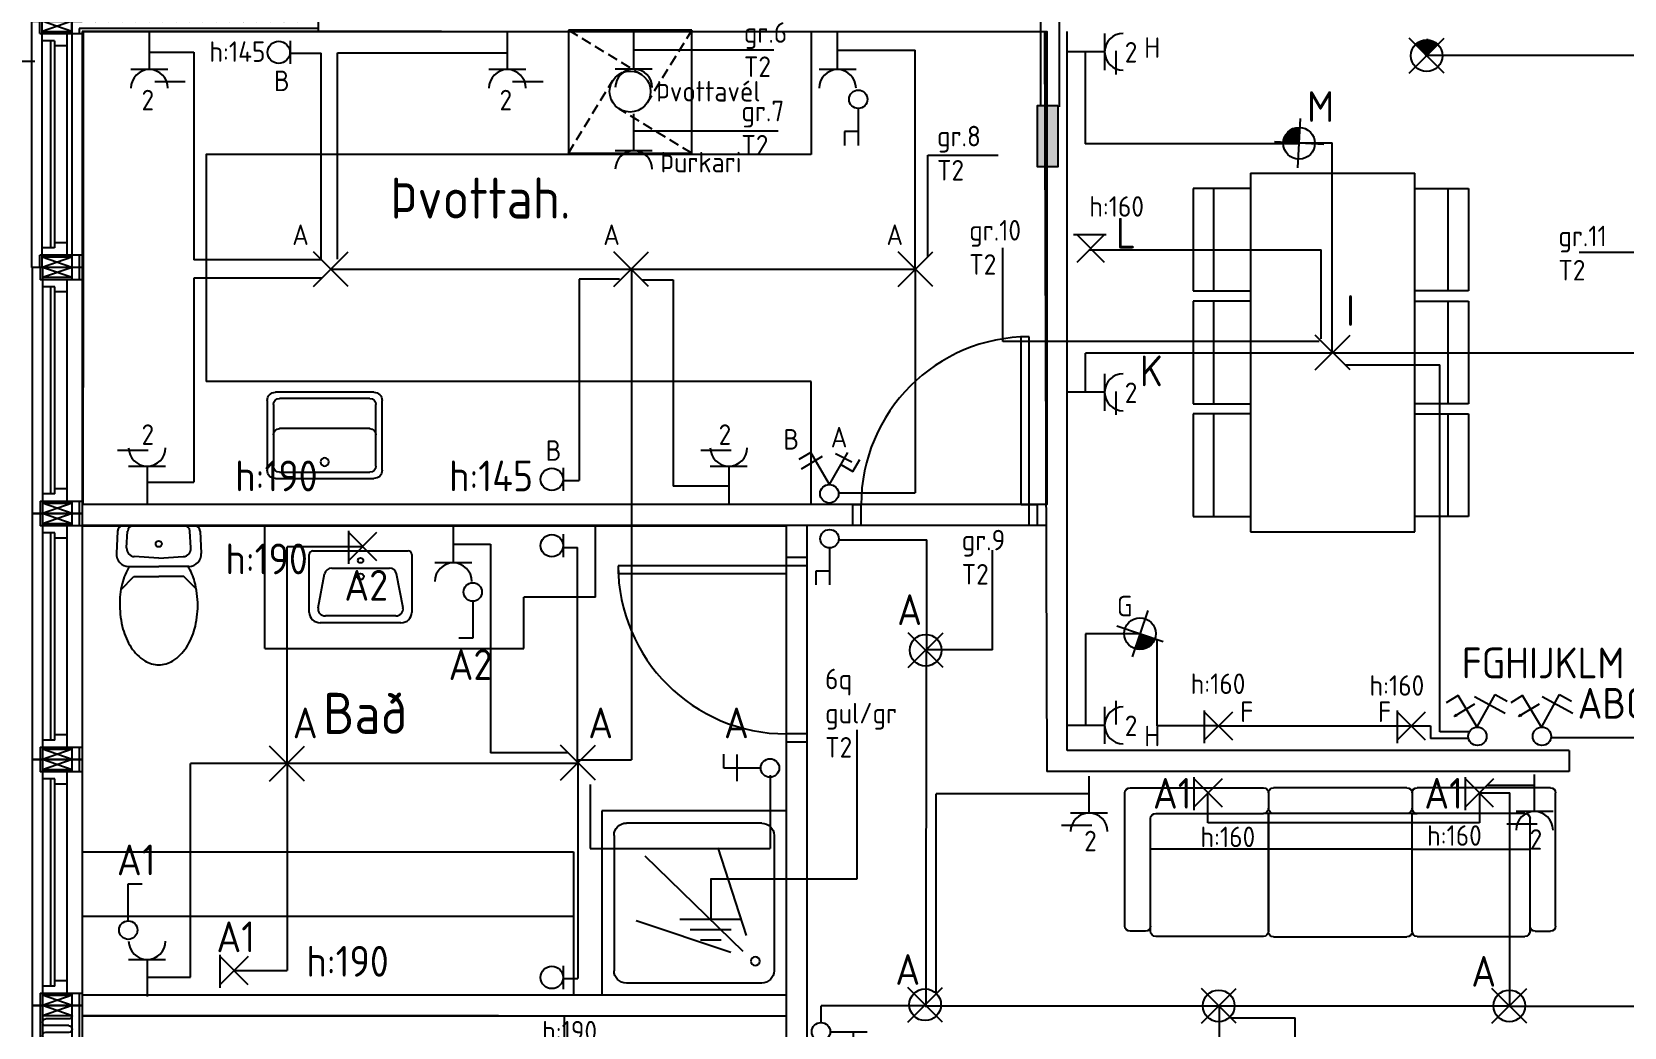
# Model space of a CAD drawing. Header units: inches. Extents: x -533180 to -137302, y 73174 to 405541.
# Drawn here: x -373865 to -366102, y 86670 to 91524 of the extents above; entities that cross this region are included whole.
import ezdxf

# ---------------------------------------------------------------- set-up
doc = ezdxf.new("R2010")
doc.units = ezdxf.units.IN
doc.header["$LTSCALE"] = 100
doc.header["$MEASUREMENT"] = 0
doc.linetypes.add('DASHED', pattern=[0.75, 0.5, -0.25])
doc.layers.get('0').update_dxf_attribs({"linetype": 'CONTINUOUS'})
for name, color, linetype in [('A-INNRE', 2, 'CONTINUOUS'), ('DETAIL', 2, 'CONTINUOUS'), ('GLU_SNID', 7, 'CONTINUOUS'), ('HUSGOGN', 2, 'CONTINUOUS'), ('INNIH', 6, 'CONTINUOUS'), ('INNIVEGGIR', 2, 'CONTINUOUS'), ('LAYER01', 7, 'CONTINUOUS'), ('LAYER02', 7, 'CONTINUOUS'), ('LAYER10', 7, 'CONTINUOUS'), ('MÁLSETNING', 240, 'CONTINUOUS'), ('RAFLAGNIR', 4, 'CONTINUOUS'), ('RAFLOGN', 7, 'CONTINUOUS'), ('TEKST', 2, 'CONTINUOUS'), ('TEKSTI', 2, 'CONTINUOUS'), ('TIMBUR-EINING', 2, 'CONTINUOUS'), ('ULL', 6, 'CONTINUOUS')]:
    doc.layers.add(name, color=color, linetype=linetype)
doc.layers.get('LAYER01').off()
doc.layers.get('MÁLSETNING').off()
doc.styles.get("Standard").update_dxf_attribs({"font": 'isocp.shx'})

# ---------------------------------------------------------------- blocks, each defined once
blk = doc.blocks.new('HURDIR')
at = {"layer": 'INNIH', "color": 2}
for p, q in [((-100, 0), (-100, -80)), ((0, 0), (-100, 0)), ((0, 0), (0, -40)), ((-920, -40), (-920, -80)), ((-100, -40), (-920, -40)), ((0, -40), (-100, -40)), ((-100, -80), (-920, -80)), ((-100, -860), (-100, -900)), ((0, -860), (-100, -860)), ((0, -900), (-100, -900)), ((0, -860), (0, -900))]:
    blk.add_line(p, q, dxfattribs=at)
blk.add_arc((-100, -40), 820, 180, 270, dxfattribs=at)
blk = doc.blocks.new('SVG')
for p, q in [((-240, 340), (240, 340)), ((-280, -40), (-280, 300)), ((-250, -20), (-250, 280)), ((-220, 310), (220, 310)), ((250, 280), (250, -20)), ((280, 300), (280, -40)), ((-220, 163), (220, 163)), ((220, -50), (-220, -50)), ((240, -80), (-240, -80))]:
    blk.add_line(p, q)
blk.add_circle((0, 0), 20)
for centre, radius, start, end in [((-240, 300), 40, 90, 180), ((240, 300), 40, 0, 90), ((-220, 280), 30, 90, 180), ((220, 280), 30, 0, 90), ((-220, 133), 30, 90, 180), ((220, 133), 30, 0, 90), ((-240, -40), 40, 180, 270), ((-220, -20), 30, 180, 270), ((220, -20), 30, 270, 360), ((240, -40), 40, 270, 360)]:
    blk.add_arc(centre, radius, start, end)
blk = doc.blocks.new('22')
for p, q in [((25, 0), (675, 0)), ((725, 0), (1375, 0)), ((2075, 0), (1425, 0)), ((0, -675), (0, -25)), ((700, -25), (700, -100)), ((700, -25), (700, -100)), ((1400, -25), (1400, -100)), ((1400, -25), (1400, -100)), ((2100, -675), (2100, -25)), ((125, -675), (125, -150)), ((150, -125), (675, -125)), ((700, -125), (675, -125)), ((700, -700), (700, -125)), ((700, -702), (700, -125)), ((700, -125), (1400, -125)), ((1400, -125), (1425, -125)), ((1400, -700), (1400, -125)), ((1400, -125), (1400, -702)), ((1950, -125), (1425, -125)), ((1975, -675), (1975, -150)), ((700, -300), (125, -300)), ((700, -300), (1400, -300)), ((1400, -300), (1975, -300)), ((125, -700), (125, -675)), ((1975, -700), (1975, -675)), ((100, -700), (25, -700)), ((675, -725), (150, -725)), ((1375, -727), (725, -727)), ((1425, -725), (1950, -725)), ((2000, -700), (2075, -700))]:
    blk.add_line(p, q)
for centre, start, end in [((25, -25), 90, 180), ((675, -25), 0, 90), ((725, -25), 90, 180), ((1375, -25), 0, 90), ((1425, -25), 90, 180), ((2075, -25), 0, 90), ((150, -150), 90, 180), ((675, -100), 270, 0), ((725, -100), 180, 270), ((1375, -100), 270, 0), ((1425, -100), 180, 270), ((1950, -150), 0, 90), ((25, -675), 180, 270), ((100, -675), 270, 0), ((2000, -675), 180, 270), ((2075, -675), 270, 0), ((150, -700), 180, 270), ((675, -700), 270, 0), ((725, -702), 180, 270), ((1375, -702), 270, 0), ((1425, -700), 180, 270), ((1950, -700), 270, 0)]:
    blk.add_arc(centre, 25, start, end)
blk = doc.blocks.new('EIN-200')
for p, q in [((177, 91), (23, 91)), ((177, 46), (23, 46))]:
    blk.add_line(p, q)
for centre, start, end in [((23, 68), 90, 270), ((177, 23), 270, 90)]:
    blk.add_arc(centre, 22.8, start, end)
blk = doc.blocks.new('EIN1200')
at = {"layer": 'TIMBUR-EINING'}
for p, q in [((0, 245), (1200, 245)), ((0, 0), (0, 245)), ((1200, 245), (1200, 0)), ((0, 195), (1200, 195)), ((50, 50), (50, 195)), ((1150, 195), (1150, 50)), ((1200, 50), (0, 50)), ((1200, 0), (0, 0))]:
    blk.add_line(p, q, dxfattribs=at)
at = {"layer": 'ULL'}
for p, q in [((0, 230), (1200, 230)), ((0, 195), (50, 50)), ((50, 195), (0, 50)), ((1102.1, 177.6), (1102.1, 66.4)), ((1134.9, 177.6), (1134.9, 66.4)), ((1150, 195), (1200, 50)), ((1200, 195), (1150, 50)), ((1200, 38), (0, 38))]:
    blk.add_line(p, q, dxfattribs=at)
for centre, start, end in [((1151.3, 177.6), 94.42099, 180), ((1118.5, 66.4), 180, 0)]:
    blk.add_arc(centre, 16.4, start, end, dxfattribs=at)
at = {"layer": 'ULL', "color": 1, "linetype": 'Continuous', "xscale": 0.7200000000000001, "yscale": 0.7200000000000001, "zscale": 0.7200000000000001, "rotation": 90}
for p in [(118.3, 50), (183.9, 50), (249.5, 50), (315.1, 50), (380.7, 50), (446.2, 50), (511.8, 50), (577.4, 50), (643, 50), (708.6, 50), (774.2, 50), (839.7, 50), (905.3, 50), (970.9, 50), (1036.5, 50), (1102.1, 50)]:
    blk.add_blockref('EIN-200', p, dxfattribs=at)
blk = doc.blocks.new('BORD_6')
for p, q in [((0, 0), (0, -1750)), ((800, 0), (0, 0)), ((800, -1750), (800, 0)), ((-261.8, -575), (-261.8, -75)), ((-261.8, -75), (0, -75)), ((-161.8, -575), (-161.8, -75)), ((1080.1, -75), (800, -75)), ((980.1, -575), (980.1, -75)), ((1080.1, -575), (1080.1, -75)), ((0, -575), (-261.8, -575)), ((800, -575), (1080.1, -575)), ((-261.8, -1125), (-261.8, -625)), ((-261.8, -625), (0, -625)), ((-161.8, -1125), (-161.8, -625)), ((1080.1, -625), (800, -625)), ((980.1, -1125), (980.1, -625)), ((1080.1, -1125), (1080.1, -625)), ((0, -1125), (-261.8, -1125)), ((800, -1125), (1080.1, -1125)), ((-261.8, -1175), (0, -1175)), ((-261.8, -1675), (-261.8, -1175)), ((-161.8, -1675), (-161.8, -1175)), ((1080.1, -1175), (800, -1175)), ((980.1, -1675), (980.1, -1175)), ((1080.1, -1675), (1080.1, -1175)), ((0, -1675), (-261.8, -1675)), ((800, -1675), (1080.1, -1675)), ((800, -1750), (0, -1750))]:
    blk.add_line(p, q)
blk = doc.blocks.new('A$C51991DED')
at = {"rotation": 270}
blk.add_blockref('BORD_6', (1750, 1080.1), dxfattribs=at)
blk = doc.blocks.new('VSG')
for p, q in [((-70, 0), (-70, 171.5)), ((40.1, 156.9), (-41.9, 151.8)), ((-41.5, 201.4), (67, 206.9)), ((240.1, 181.7), (180, 121.6)), ((90, 0), (82.5, 119.5)), ((130, 146.9), (130, 0)), ((180, 121.6), (180, 0)), ((-70, 0), (-70, -171.5)), ((90, 0), (82.5, -119.5)), ((130, -146.9), (130, 0)), ((180, -121.6), (180, 0)), ((40.1, -156.9), (-41.9, -151.8)), ((244, -185.7), (180, -121.6)), ((-41.5, -201.4), (67, -206.9))]:
    blk.add_line(p, q)
blk.add_circle((20, 0), 15)
for centre, radius, start, end in [((-40, 171.5), 30, 92.86241, 180), ((42.6, 117), 40, 3.57633, 93.57633), ((70, 146.9), 60, 0, 92.86241), ((286.4, -127.4), 312.9, 105.18331, 119.99317), ((320, -251.1), 441.1, 90, 105.18331), ((320, -251.1), 441.1, 74.81669, 90), ((353.6, -127.4), 312.9, 56.76829, 74.81669), ((-40, 121.8), 30, 93.57633, 180), ((404.8, -49.2), 219.5, 32.30192, 56.76829), ((482.7, 0), 127.3, 0, 32.30192), ((482.7, 0), 127.3, 327.69808, 0), ((404.8, 49.2), 219.5, 303.23171, 327.69808), ((-40, -121.8), 30, 180, 266.42367), ((42.6, -117), 40, 266.42367, 356.42367), ((70, -146.9), 60, 267.13759, 0), ((305.4, 156.4), 347.6, 239.68861, 254.81669), ((353.6, 127.4), 312.9, 285.18331, 303.23171), ((-40, -171.5), 30, 180, 267.13759), ((300.7, 138.9), 329.5, 254.81669, 273.35882), ((320, 251.1), 441.1, 270, 285.18331)]:
    blk.add_arc(centre, radius, start, end)
blk = doc.blocks.new('HL560G')
for p, q in [((-220, 270), (220, 270)), ((-280, -130), (-280, 210)), ((-231.7, 183.1), (-196.5, -16.9)), ((-192.3, 230), (192.3, 230)), ((231.7, 183.1), (196.5, -16.9)), ((280, 210), (280, -130)), ((157.1, -50), (-157.1, -50)), ((260, -150), (-260, -150))]:
    blk.add_line(p, q)
for centre, radius in [((0, 0), 17.5), ((0, -95), 15)]:
    blk.add_circle(centre, radius)
for centre, radius, start, end in [((-220, 210), 60, 90, 180), ((220, 210), 60, 0, 90), ((-192.3, 190), 40, 90, 190), ((192.3, 190), 40, 350, 90), ((-157.1, -10), 40, 190, 270), ((157.1, -10), 40, 270, 350), ((-260, -130), 20, 180, 270), ((260, -130), 20, 270, 360)]:
    blk.add_arc(centre, radius, start, end)
blk = doc.blocks.new('EIN1200-GL')
at = {"layer": 'GLU_SNID', "color": 2}
for p, q in [((60, 38), (60, 245)), ((1140, 245), (1140, 38)), ((60, 170), (1140, 170)), ((1140, 50), (60, 50))]:
    blk.add_line(p, q, dxfattribs=at)
at = {"layer": 'TIMBUR-EINING'}
for p, q in [((0, 245), (1200, 245)), ((0, 0), (0, 245)), ((1200, 245), (1200, 0)), ((0, 195), (60, 195)), ((1140, 195), (1200, 195)), ((1200, 50), (0, 50)), ((1200, 0), (0, 0))]:
    blk.add_line(p, q, dxfattribs=at)
at = {"layer": 'TIMBUR-EINING', "color": 2}
for p, q in [((50, 50), (50, 195)), ((1150, 195), (1150, 50))]:
    blk.add_line(p, q, dxfattribs=at)
at = {"layer": 'ULL'}
for p, q in [((0, 230), (60, 230)), ((0, 195), (50, 50)), ((50, 195), (0, 50)), ((120, 170), (120, 110)), ((1080, 170), (1080, 110)), ((1140, 230), (1200, 230)), ((1150, 195), (1200, 50)), ((1200, 195), (1150, 50)), ((95, 110), (1105, 110)), ((95, 110), (95, 50)), ((95, 90), (1105, 90)), ((1105, 110), (1105, 50)), ((60, 38), (0, 38)), ((1200, 38), (1140, 38))]:
    blk.add_line(p, q, dxfattribs=at)
blk = doc.blocks.new('SB_900')
for p, q in [((0, 0), (0, -900)), ((900, 0), (0, 0)), ((900, 0), (900, -900)), ((780, -60), (120, -60)), ((60, -120), (60, -780)), ((840, -120), (840, -780)), ((679.7, -689.4), (215.7, -212.4)), ((719.7, -334.4), (291.7, -196.4)), ((365.7, -732.4), (209.7, -270.4)), ((780, -840), (120, -840)), ((900, -900), (0, -900))]:
    blk.add_line(p, q)
blk.add_circle((166.7, -151.4), 21.6)
for centre, start, end in [((120, -120), 90, 180), ((780, -120), 0, 90), ((120, -780), 180, 270), ((780, -780), 270, 0)]:
    blk.add_arc(centre, 60, start, end)
blk = doc.blocks.new('TVVEL')
at = {"linetype": 'DASHED'}
for p, q in [((0, 600), (352.1, 385.4)), ((600, 600), (385.4, 247.9)), ((0, 0), (214.6, 352.1)), ((600, 0), (247.9, 214.6))]:
    blk.add_line(p, q, dxfattribs=at)
for p, q in [((600, 600), (0, 600)), ((0, 600), (0, 0)), ((600, 0), (600, 600)), ((0, 0), (600, 0))]:
    blk.add_line(p, q)
blk.add_circle((300, 300), 100)
blk = doc.blocks.new('EIN1200-1200-UDH-GL')
at = {"layer": 'GLU_SNID', "color": 2}
for p, q in [((-1313.5, 2190.6), (-1520.5, 2190.6)), ((-1508.5, 2190.6), (-1508.5, 1110.6)), ((-1388.5, 1110.6), (-1388.5, 2190.6)), ((-1520.5, 1110.6), (-1313.5, 1110.6))]:
    blk.add_line(p, q, dxfattribs=at)
at = {"layer": 'TIMBUR-EINING'}
for p, q in [((-1558.5, 2250.6), (-1558.5, 855.6)), ((-1313.5, 2250.6), (-1558.5, 2250.6)), ((-1508.5, 2250.6), (-1508.5, 905.6)), ((-1363.5, 2200.6), (-1508.5, 2200.6)), ((-1363.5, 1050.6), (-1363.5, 2250.6)), ((-1313.5, 1100.6), (-1313.5, 2250.6)), ((-1508.5, 1100.6), (-1363.5, 1100.6)), ((-1363.5, 1100.6), (-1363.5, 855.6)), ((-163.5, 1100.6), (-1313.5, 1100.6)), ((-163.5, 855.6), (-163.5, 1100.6)), ((-1558.5, 1050.6), (-1313.5, 1050.6)), ((-163.5, 1050.6), (-1363.5, 1050.6)), ((-1313.5, 1050.6), (-1313.5, 905.6)), ((-213.5, 905.6), (-213.5, 1050.6)), ((-1558.5, 855.6), (-163.5, 855.6)), ((-1508.5, 905.6), (-163.5, 905.6))]:
    blk.add_line(p, q, dxfattribs=at)
at = {"layer": 'TIMBUR-EINING', "color": 1}
blk.add_line((-1520.5, 2250.6), (-1520.5, 2190.6), dxfattribs=at)
at = {"layer": 'TIMBUR-EINING', "color": 2}
for p, q in [((-1363.5, 2200.6), (-1508.5, 2200.6)), ((-1508.5, 1100.6), (-1363.5, 1100.6))]:
    blk.add_line(p, q, dxfattribs=at)
at = {"layer": 'ULL'}
for p, q in [((-1363.5, 2200.6), (-1508.5, 2250.6)), ((-1363.5, 2250.6), (-1508.5, 2200.6)), ((-1328.5, 2190.6), (-1328.5, 2250.6)), ((-1448.5, 2155.6), (-1508.5, 2155.6)), ((-1468.5, 1145.6), (-1468.5, 2155.6)), ((-1448.5, 1145.6), (-1448.5, 2155.6)), ((-1388.5, 2130.6), (-1448.5, 2130.6)), ((-1388.5, 1170.6), (-1448.5, 1170.6)), ((-1520.5, 1110.6), (-1520.5, 893.6)), ((-1448.5, 1145.6), (-1508.5, 1145.6)), ((-1363.5, 1050.6), (-1508.5, 1100.6)), ((-1363.5, 1100.6), (-1508.5, 1050.6)), ((-1328.5, 1085.6), (-1328.5, 1110.6)), ((-1313.5, 1050.6), (-1363.5, 905.6)), ((-1363.5, 1050.6), (-1313.5, 905.6)), ((-163.5, 1085.6), (-1328.5, 1085.6)), ((-1298.4, 1033.2), (-1298.4, 922)), ((-1265.6, 1033.2), (-1265.6, 922)), ((-163.5, 1050.6), (-213.5, 905.6)), ((-213.5, 1050.6), (-163.5, 905.6)), ((-1520.5, 893.6), (-163.5, 893.6))]:
    blk.add_line(p, q, dxfattribs=at)
for centre, start, end in [((-1314.8, 1033.2), 0, 85.57901), ((-1282, 922), 180, 0)]:
    blk.add_arc(centre, 16.4, start, end, dxfattribs=at)
at = {"layer": 'ULL', "color": 1, "linetype": 'Continuous', "xscale": -0.7200000000000001, "yscale": 0.7200000000000001, "zscale": 0.7200000000000001}
for p, rotation in [((-1508.5, 1049.6), 180), ((-1265.6, 905.6), 270), ((-1200, 905.6), 270), ((-1134.4, 905.6), 270), ((-1068.8, 905.6), 270), ((-1003.2, 905.6), 270), ((-937.6, 905.6), 270), ((-872.1, 905.6), 270), ((-806.5, 905.6), 270), ((-740.9, 905.6), 270), ((-675.3, 905.6), 270), ((-609.7, 905.6), 270), ((-544.1, 905.6), 270), ((-478.6, 905.6), 270), ((-413, 905.6), 270), ((-347.4, 905.6), 270), ((-281.8, 905.6), 270), ((-1508.5, 984.1), 180)]:
    blk.add_blockref('EIN-200', p, dxfattribs=dict(at, rotation=rotation))
blk = doc.blocks.new('JARDSAMB-G1')
at = {"layer": 'LAYER10', "color": 7, "linetype": 'Continuous'}
for p, q in [((15176, 9986), (15176, 9966)), ((15191, 9966), (15161, 9966)), ((15186, 9961), (15166, 9961)), ((15181, 9956), (15171, 9956))]:
    blk.add_line(p, q, dxfattribs=at)
blk = doc.blocks.new('Jarðsamband')
at = {"layer": 'LAYER10'}
blk.add_blockref('JARDSAMB-G1', (-15176, -9967), dxfattribs=at)
blk = doc.blocks.new('SHUSTAF-G1')
at = {"layer": 'LAYER10', "color": 7, "linetype": 'Continuous'}
blk.add_lwpolyline([(1152, 1270), (1152, 1240), (1142, 1240), (1142, 1270)], close=True, dxfattribs=at)
for points in [[(1152, 1270), (1142, 1270), (1142, 1240)], [(1152, 1270), (1152, 1240), (1142, 1240)]]:
    blk.add_solid(points, dxfattribs=at)
blk = doc.blocks.new('Shustafl')
at = {"layer": 'LAYER10'}
blk.add_blockref('SHUSTAF-G1', (-1145, -1255), dxfattribs=at)
blk = doc.blocks.new('SAMROFI-G1')
at = {"layer": 'LAYER10', "color": 7, "linetype": 'Continuous'}
for p, q in [((794.95, 884.03), (794.95, 866.03)), ((788.2, 872.78), (788.2, 866.03)), ((794.95, 872.78), (788.2, 872.78))]:
    blk.add_line(p, q, dxfattribs=at)
blk.add_circle((794.95, 888.53), 4.5, dxfattribs=at)
blk = doc.blocks.new('Samrofi')
at = {"layer": 'RAFLOGN'}
blk.add_blockref('SAMROFI-G1', (-795, -884.03), dxfattribs=at)
blk = doc.blocks.new('loftaljos')
for p, q in [((-2.12, -2.12), (2.12, 2.12)), ((2.12, -2.12), (-2.12, 2.12))]:
    blk.add_line(p, q)
blk = doc.blocks.new('veggl')
for p, q in [((2.12, 2.62), (2.12, -2.38)), ((-2.13, -2.13), (2.12, 2.12)), ((2.12, -2.13), (-2.12, 2.12))]:
    blk.add_line(p, q)
blk = doc.blocks.new('TENGILL1-G1')
at = {"layer": 'LAYER10', "color": 7, "linetype": 'Continuous'}
for p, q in [((967, 1456.5), (967, 1474.5)), ((976, 1456.5), (958, 1456.5))]:
    blk.add_line(p, q, dxfattribs=at)
blk.add_arc((967, 1447.5), 9, 0.00001, 180.00001, dxfattribs=at)
blk = doc.blocks.new('Tengill1')
at = {"layer": 'LAYER02'}
blk.add_blockref('TENGILL1-G1', (-967, -1458), dxfattribs=at)
blk = doc.blocks.new('ROFI1-G1')
at = {"layer": 'LAYER10', "color": 7, "linetype": 'Continuous'}
for p, q in [((211.89, 1601.46), (218.64, 1601.46)), ((211.89, 1583.46), (211.89, 1601.46))]:
    blk.add_line(p, q, dxfattribs=at)
blk.add_circle((211.89, 1578.96), 4.5, dxfattribs=at)
blk = doc.blocks.new('KROSSROF-G1')
at = {"layer": 'LAYER10', "color": 7, "linetype": 'Continuous'}
for p, q in [((337.43, 1582.97), (337.43, 1600.97)), ((344.18, 1594.22), (344.18, 1600.97)), ((337.43, 1594.22), (344.18, 1594.22)), ((344.18, 1594.22), (344.18, 1589.72))]:
    blk.add_line(p, q, dxfattribs=at)
blk.add_circle((337.43, 1578.47), 4.5, dxfattribs=at)
blk = doc.blocks.new('Krossrof')
at = {"layer": 'LAYER01'}
blk.add_blockref('KROSSROF-G1', (-338, -1587), dxfattribs=at)
blk = doc.blocks.new('ROFSAMRO-G1')
at = {"layer": 'LAYER10', "color": 7, "linetype": 'Continuous'}
for p, q in [((51876.8, 42882.7), (51818.4, 42848.9)), ((51966.8, 42726.8), (51876.8, 42882.7)), ((51966.8, 42726.8), (52056.8, 42882.7)), ((52023.1, 42824.2), (52081.5, 42790.5)), ((52081.5, 42790.5), (52115.3, 42848.9))]:
    blk.add_line(p, q, dxfattribs=at)
blk.add_circle((51966.8, 42681), 45, dxfattribs=at)
blk = doc.blocks.new('Rofisam')
at = {"layer": 'LAYER10'}
blk.add_blockref('ROFSAMRO-G1', (-51970, -42730), dxfattribs=at)

msp = doc.modelspace()

# ---------------------------------------------------------------- linework, layer by layer
at = {"layer": 'DETAIL'}
msp.add_line((-366371.1, 88018.4), (-366371.1, 87916.8), dxfattribs=at)
at = {"layer": 'INNIVEGGIR'}
for p, q in [((-368928.1, 91525), (-368917, 87916.8)), ((-368817, 88018.4), (-368817, 91525)), ((-373618.4, 87524.7), (-371223.9, 87524.7)), ((-371223.9, 87524.7), (-371223.9, 86826.9)), ((-371223.9, 87210.2), (-373618.4, 87210.2))]:
    msp.add_line(p, q, dxfattribs=at)
at = {"layer": 'LAYER10', "color": 7, "linetype": 'Continuous'}
for p, q in [((-366818.3, 88133.8), (-366731.9, 88291.7)), ((-366731.9, 88291.7), (-366672.7, 88259.4)), ((-366503.9, 88133.8), (-366417.5, 88291.7)), ((-366417.5, 88291.7), (-366358.3, 88259.4))]:
    msp.add_line(p, q, dxfattribs=at)
for centre in [(-366817.6, 88088.4), (-366503.1, 88088.4)]:
    msp.add_circle(centre, 45, dxfattribs=at)
at = {"layer": 'RAFLAGNIR'}
for p, q in [((-368946.9, 91161.5), (-368946.9, 97037.1)), ((-368855.8, 91158.6), (-368855.8, 94911.2)), ((-372606.5, 91480.2), (-372606.5, 91367.2)), ((-367065.4, 91407.3), (-367117.3, 91464.5)), ((-367065.4, 91407.3), (-367113.8, 91467.4)), ((-367065.4, 91407.3), (-367110, 91470.4)), ((-367065.4, 91407.3), (-367105, 91473.6)), ((-367065.6, 91407.7), (-367099.4, 91476.6)), ((-367065.2, 91408.3), (-367093.3, 91479.3)), ((-367065.4, 91407.3), (-367087.5, 91481.3)), ((-367064.6, 91408.3), (-367082.4, 91482.6)), ((-367065.4, 91407.3), (-367077, 91483.6)), ((-367065.1, 91407.3), (-367070.8, 91484.3)), ((-367065.4, 91407.3), (-367049.5, 91482.8)), ((-367065.4, 91407.3), (-367016.5, 91467)), ((-367063.4, 91489.5), (-367065.1, 91407.3)), ((-367065.1, 91407.3), (-367065.1, 91484.5)), ((-367065.1, 91407.6), (-367061, 91484.4)), ((-367065.1, 91407.6), (-367054.9, 91483.8)), ((-367065.1, 91409), (-367044.4, 91481.6)), ((-367065.1, 91407.6), (-367038.9, 91479.8)), ((-367065.1, 91407.3), (-367033.4, 91477.5)), ((-367065.1, 91409), (-367020.6, 91470.2)), ((-367064.9, 91407.8), (-367029.7, 91475.7)), ((-367064.9, 91407.8), (-367025.5, 91473.4)), ((-367064.6, 91408.3), (-367013.5, 91464.4)), ((-373289.9, 91424.1), (-373075.7, 91424.1)), ((-373075.7, 91424.1), (-373075.7, 90412.2)), ((-372606.5, 91420.4), (-372455, 91420.4)), ((-372455, 90415.4), (-372455, 91420.4)), ((-372375.1, 91420.8), (-372284.7, 91420.8)), ((-372375.1, 90415.4), (-372375.1, 91420.8)), ((-372375.1, 91420.8), (-371550.1, 91420.8)), ((-370932, 91436), (-370247.3, 91436)), ((-369937.9, 91433.6), (-369559.6, 91433.6)), ((-369559.6, 90367.1), (-369559.6, 91433.6)), ((-368730.1, 91425.2), (-368730.1, 90977.8)), ((-368581.1, 91430.8), (-368581.1, 91315.9)), ((-367065.1, 91407.6), (-367065.4, 91407.3)), ((-367064.8, 91410.1), (-365870, 91410.1)), ((-373266.5, 91281.2), (-373118.3, 91281.2)), ((-371521.3, 91281.2), (-371373, 91281.2)), ((-370932, 91040.9), (-370226.9, 91040.9)), ((-367686.8, 90980.5), (-367763.6, 90988)), ((-367686.8, 90980.5), (-367763, 90992.5)), ((-367686.8, 90980.5), (-367762.1, 90997.2)), ((-367686.8, 90980.5), (-367760.6, 91003)), ((-367687.1, 90980.7), (-367758.5, 91009)), ((-367687.3, 90981.4), (-367755.8, 91015)), ((-367686.8, 90980.5), (-367752.9, 91020.4)), ((-367686.8, 90981.7), (-367750, 91024.8)), ((-367686.8, 90980.5), (-367746.7, 91029.2)), ((-367686.5, 90980.7), (-367742.5, 91033.9)), ((-367686.5, 90980.7), (-367738.4, 91037.8)), ((-367686.7, 90980.9), (-367735.3, 91040.5)), ((-367686.7, 90980.9), (-367730.4, 91044.1)), ((-367686.8, 90980.5), (-367725.7, 91047.1)), ((-367687.7, 90982), (-367721.2, 91049.6)), ((-367686.7, 90980.9), (-367715.9, 91052)), ((-367686.5, 90980.7), (-367710.3, 91054)), ((-367686.7, 90981.2), (-367706.3, 91055.2)), ((-367686.7, 90981.2), (-367701.6, 91056.2)), ((-367687.7, 90982), (-367695.9, 91057.1)), ((-367686.8, 90980.5), (-367690.7, 91057.6)), ((-367686.8, 90981.7), (-367686.7, 91057.7)), ((-369497.3, 90425.8), (-369497.3, 90922.8)), ((-369497.3, 90922.8), (-369154.9, 90922.8)), ((-367685.4, 90977.8), (-368730.1, 90977.8)), ((-367687.5, 90983.1), (-367526, 90983.1)), ((-367686.7, 90980.9), (-367686.8, 90980.5)), ((-367526, 89959.5), (-367526, 90983.1)), ((-369131.6, 90013.2), (-369131.6, 90470.5)), ((-368712.2, 90460.7), (-367579.4, 90460.7)), ((-367579.4, 90026.3), (-367579.4, 90460.7)), ((-364553.7, 90448.2), (-366321.6, 90448.2)), ((-372453.2, 90412.2), (-373075.7, 90412.2)), ((-372407.4, 90366.3), (-369558.7, 90366.3)), ((-370941.9, 90373.3), (-370941.9, 87974.1)), ((-369558.7, 90366.3), (-369558.7, 89275.2)), ((-373075.7, 90322.7), (-373075.7, 89327.4)), ((-372453.2, 90322.7), (-373075.7, 90322.7)), ((-371000.2, 90318.2), (-371196.8, 90318.2)), ((-371196.8, 90318.2), (-371196.8, 89335.9)), ((-370887.9, 90313.5), (-370738.1, 90313.5)), ((-370738.1, 90313.5), (-370738.1, 89307.9)), ((-367589.5, 90013.2), (-369131.6, 90013.2)), ((-367526.7, 89957), (-368727.9, 89957)), ((-368727.9, 89767.9), (-368727.9, 89957)), ((-367523.2, 89958.6), (-366009.8, 89958.6)), ((-367461.4, 89900.1), (-367000.7, 89900.1)), ((-367000.7, 88109.2), (-367000.7, 89900.1)), ((-368581.1, 89770.5), (-368581.1, 89655.6)), ((-373447.1, 89484.4), (-373298.8, 89484.4)), ((-370603.5, 89484.4), (-370455.3, 89484.4)), ((-370012.3, 89452.4), (-370115.3, 89391.6)), ((-369867.2, 89424.4), (-369946.8, 89466.5)), ((-371275, 89397.7), (-371275, 89284.7)), ((-373304.5, 89327.4), (-373075.7, 89327.4)), ((-371276.4, 89335.9), (-371196.8, 89335.9)), ((-370466.7, 89307.9), (-370738.1, 89307.9)), ((-369935.1, 89275.2), (-369558.7, 89275.2)), ((-371275, 89074.4), (-371275, 88961.4)), ((-369931.8, 89046), (-369502.3, 89046)), ((-369502.3, 88515), (-369502.3, 89046)), ((-372257.2, 89012.4), (-372621.2, 89012.4)), ((-372621.2, 87956.6), (-372621.2, 89012.4)), ((-371809.3, 89025.3), (-371628.8, 89025.3)), ((-371628.8, 89025.3), (-371628.8, 88007.7)), ((-371275, 89008.9), (-371204.3, 89008.9)), ((-371204.3, 87956.6), (-371204.3, 89008.9)), ((-369182.6, 88509.9), (-369182.6, 88996.1)), ((-368462.9, 88588.6), (-368728.6, 88588.6)), ((-368728.6, 88588.6), (-368728.6, 88141.9)), ((-368463.1, 88587.8), (-368484.1, 88514.9)), ((-368462.8, 88589.1), (-368480.3, 88513.9)), ((-368462.4, 88587.3), (-368475.2, 88512.9)), ((-368463.1, 88588.4), (-368469.4, 88512.1)), ((-368463.1, 88588.4), (-368464.7, 88511.9)), ((-368463.1, 88588.9), (-368429, 88519.7)), ((-368463.1, 88588.9), (-368460.5, 88511.9)), ((-368463.1, 88588.9), (-368424, 88522.3)), ((-368463.1, 88587.8), (-368414.3, 88529)), ((-368462.9, 88588.7), (-368462.8, 88589.1)), ((-368462.9, 88588.7), (-368432.8, 88517.9)), ((-368462.9, 88588.7), (-368438.4, 88515.8)), ((-368462.9, 88588.7), (-368454.6, 88512.3)), ((-368462.8, 88589.1), (-368443.8, 88514.2)), ((-368462.8, 88589.1), (-368418.7, 88525.7)), ((-368462.8, 88589.1), (-368410.3, 88532.5)), ((-368462.8, 88589.1), (-368398, 88547.1)), ((-368462.8, 88589.1), (-368395, 88552.2)), ((-368462.8, 88589.1), (-368392.8, 88556.5)), ((-368462.8, 88589.1), (-368391, 88560.6)), ((-368462.6, 88588.1), (-368406, 88536.8)), ((-368462.5, 88588.8), (-368401.7, 88541.9)), ((-368462.4, 88587.3), (-368448.8, 88513.1)), ((-369504.8, 88511), (-369506.8, 86767.2)), ((-369504.8, 88511), (-369182.6, 88511)), ((-368380.5, 88557.8), (-368380.5, 88138.6)), ((-366831.5, 88281.8), (-366683, 88200.8)), ((-366501.4, 88281.8), (-366352.9, 88200.8)), ((-368581.1, 88260.4), (-368581.1, 88145.5)), ((-369841.1, 87393.5), (-369841.1, 88120.4)), ((-368083.1, 88138.6), (-368380.5, 88138.6)), ((-368077, 88139), (-367140.5, 88139)), ((-367141.3, 88139.2), (-367047.1, 88139.2)), ((-367047.1, 88139.2), (-367047.1, 88078)), ((-366862.3, 88078), (-367047.1, 88078)), ((-366857.7, 88109.2), (-367000.7, 88109.2)), ((-366459.1, 88082.8), (-364662.5, 88082.8)), ((-372622.9, 87956.8), (-371201, 87956.8)), ((-371251.7, 88007.7), (-371628.8, 88007.7)), ((-371203.8, 87974.1), (-370941.9, 87974.1)), ((-370427.5, 87999.3), (-370427.5, 87869.7)), ((-373091.1, 86913.6), (-373091.1, 87955.2)), ((-372621.2, 87955.2), (-373091.1, 87955.2)), ((-372621.2, 87955.2), (-372621.2, 86945.3)), ((-371202.8, 87954.6), (-371202.8, 86907.4)), ((-370266.5, 87898.8), (-370266.5, 87541.3)), ((-371143.2, 87853.8), (-371143.2, 87541.3)), ((-369457.2, 86825), (-369457.2, 87807.9)), ((-368708.6, 87807.9), (-369457.2, 87807.9)), ((-368132, 87667), (-368132, 87805.2)), ((-366808.2, 87805.2), (-366808.2, 87667)), ((-366807.8, 87812.1), (-366659.1, 87812.1)), ((-366767, 87850.5), (-366538.6, 87850.5)), ((-366659.1, 86772.4), (-366659.1, 87812.1)), ((-368846.1, 87654.4), (-368697.9, 87654.4)), ((-366808.2, 87667), (-368132, 87667)), ((-366674.3, 87662), (-366526, 87662)), ((-371143.2, 87541.3), (-370266.5, 87541.3)), ((-370555.3, 87393.5), (-369841.1, 87393.5)), ((-373303.1, 86913.6), (-373091.1, 86913.6)), ((-372882.6, 86945.3), (-372621.2, 86945.3)), ((-371274.1, 86907.4), (-371202.8, 86907.4)), ((-370017.7, 86692.9), (-370017.7, 86773.3)), ((-369510.5, 86773.3), (-370017.7, 86773.3)), ((-369507.3, 86773.4), (-366663.4, 86773.4)), ((-368076.6, 86770.8), (-368076.6, 85752.8)), ((-368020.9, 86715.4), (-367706.2, 86715.4)), ((-367706.2, 85704.6), (-367706.2, 86715.4)), ((-366670.7, 86771.7), (-366016.1, 86771.7))]:
    msp.add_line(p, q, dxfattribs=at)
at = {"layer": 'RAFLAGNIR', "color": 2}
msp.add_line((-374747.5, 91380), (-373850, 91380), dxfattribs=at)
at = {"layer": 'RAFLAGNIR', "color": 7}
for p, q in [((-366911.9, 88286.8), (-366969.7, 88252.1)), ((-366819.2, 88132.5), (-366911.9, 88286.8)), ((-366597.4, 88286.8), (-366655.3, 88252.1)), ((-366504.8, 88132.5), (-366597.4, 88286.8)), ((-366831.2, 88244.4), (-366931.7, 88184.3)), ((-366931.7, 88184.3), (-366921.8, 88195.7)), ((-366921.6, 88195.6), (-366917.6, 88187.3)), ((-366516.8, 88244.4), (-366617.2, 88184.3)), ((-366617.2, 88184.3), (-366607.3, 88195.7)), ((-366607.2, 88195.6), (-366603.2, 88187.3)), ((-366917.6, 88187.3), (-366931.7, 88184.6)), ((-366603.2, 88187.3), (-366617.2, 88184.6)), ((-371275, 86968.8), (-371275, 86855.8))]:
    msp.add_line(p, q, dxfattribs=at)
at = {"layer": 'RAFLAGNIR'}
for centre, radius in [((-372661.7, 91423.7), 54.5), ((-367065.4, 91407.3), 77.2), ((-367686.8, 90980.5), 77.2), ((-371330.2, 89341.2), 54.5), ((-371330.2, 89017.9), 54.5), ((-368462.8, 88589.1), 77.2), ((-369507.7, 88508.2), 77.2), ((-369510.1, 86778.8), 77.2), ((-368078.6, 86773.7), 77.2), ((-366662.2, 86773.7), 77.2)]:
    msp.add_circle(centre, radius, dxfattribs=at)
at = {"layer": 'RAFLAGNIR', "color": 7}
msp.add_circle((-371330.2, 86912.3), 54.5, dxfattribs=at)
at = {"layer": 'TEKST'}
for p, q in [((-370066, 91525), (-370066, 90925)), ((-370066, 89218.4), (-370066, 89818.4))]:
    msp.add_line(p, q, dxfattribs=at)
for points in [[(-371868.1, 91525), (-373615.4, 91525), (-373615.4, 89790)], [(-372468.1, 91525), (-373615.4, 91525), (-373615.4, 89818)], [(-371268.1, 91525), (-368918.6, 91525), (-368918.6, 90375)], [(-370066, 90925), (-373015.4, 90925), (-373015.4, 89818)]]:
    msp.add_lwpolyline(points, dxfattribs=at)
for points in [[(-373615.4, 91525), (-368917, 91525), (-368917, 89218.4), (-373615.4, 89218.4)], [(-373618.1, 89115), (-370187, 89115), (-370187, 86825), (-373618.1, 86825)]]:
    msp.add_lwpolyline(points, close=True, dxfattribs=at)
at = {"layer": 'TEKSTI'}
for p, q in [((-370066, 89818.4), (-373015.4, 89818.4)), ((-368917, 89218.4), (-373618.1, 89218.4)), ((-368917, 89116.8), (-373618.1, 89116.8)), ((-370187, 89116.8), (-370187, 84118.4)), ((-370087, 89116.8), (-370087, 83175)), ((-366371.1, 88018.4), (-368817, 88018.4)), ((-366371.1, 87916.8), (-368917, 87916.8)), ((-370187, 86825), (-373618.1, 86825)), ((-373618.1, 86125), (-373618.1, 86725)), ((-373618.1, 86725), (-370187, 86725)), ((-371589.8, 86725), (-373618.1, 86725))]:
    msp.add_line(p, q, dxfattribs=at)
at = {"layer": 'ULL'}
for p, q in [((-372729.4, 88516.8), (-372729.4, 89116.8)), ((-371117.1, 88766.8), (-371117.1, 89116.8)), ((-371467.1, 88516.8), (-371467.1, 88766.8)), ((-371117.1, 88766.8), (-371467.1, 88766.8)), ((-372729.4, 88516.8), (-371467.1, 88516.8)), ((-371268.1, 86125), (-371268.1, 86725))]:
    msp.add_line(p, q, dxfattribs=at)

# ---------------------------------------------------------------- block references
at = {"layer": 'A-INNRE', "rotation": 90}
msp.add_blockref('TVVEL', (-370648.4, 90932.6), dxfattribs=at)
at = {"layer": 'A-INNRE', "xscale": -1}
msp.add_blockref('SVG', (-372437.7, 89425.9), dxfattribs=at)
at = {"layer": 'HUSGOGN', "color": 2, "linetype": 'Continuous', "rotation": 270}
for name, p in [('A$C51991DED', (-368203.6, 90835)), ('VSG', (-373246.4, 89046.8))]:
    msp.add_blockref(name, p, dxfattribs=at)
at = {"layer": 'HUSGOGN', "color": 2, "linetype": 'Continuous', "xscale": 0.8928571428571429, "yscale": 0.8333333333333334, "zscale": 0.8928571428571429, "rotation": 180}
msp.add_blockref('HL560G', (-372262.7, 88866.9), dxfattribs=at)
at = {"layer": 'HUSGOGN', "xscale": -1}
msp.add_blockref('22', (-366436.2, 87837.2), dxfattribs=at)
at = {"layer": 'HUSGOGN', "color": 2, "linetype": 'Continuous', "xscale": -1, "rotation": 270}
msp.add_blockref('SB_900', (-370187, 86825), dxfattribs=at)
at = {"layer": 'INNIVEGGIR', "xscale": 10, "yscale": 10, "zscale": 10}
for name, p in [('Tengill1', (-373292.3, 91354.4)), ('Tengill1', (-371547.1, 91354.4)), ('Tengill1', (-370930.7, 91357.3)), ('Tengill1', (-369937.2, 91354.4)), ('Samrofi', (-369835.7, 91149.8)), ('Shustafl', (-368932.6, 91014.6)), ('Tengill1', (-370930.7, 90958.7)), ('Tengill1', (-371810.4, 88948.6)), ('Samrofi', (-369975.7, 89006.6)), ('Tengill1', (-368711, 87728.5)), ('Tengill1', (-366539.1, 87736.2)), ('Jarðsamband', (-370555.4, 87204.7))]:
    msp.add_blockref(name, p, dxfattribs=at)
for name, p, rotation in [('Tengill1', (-368650, 91426.1), 90), ('Tengill1', (-368650, 89765.8), 90), ('Tengill1', (-373303.5, 89390.7), 180), ('Tengill1', (-370467.5, 89390.7), 180), ('Tengill1', (-368650, 88141.6), 90), ('Tengill1', (-373303.5, 86984.9), 180), ('Krossrof', (-369932.7, 86641.9), 270.0154654125868)]:
    msp.add_blockref(name, p, dxfattribs=dict(at, rotation=rotation))
at = {"layer": 'LAYER10', "xscale": 10, "yscale": 10, "zscale": 10}
for p, rotation in [((-369596.9, 104581.4), 180), ((-354477.1, 85814.6), 90)]:
    msp.add_blockref('ROFI1-G1', p, dxfattribs=dict(at, rotation=rotation))
msp.add_blockref('ROFI1-G1', (-375514.1, 71353.4), dxfattribs=at)
at = {"layer": 'MÁLSETNING', "xscale": -1, "rotation": 180}
msp.add_blockref('EIN1200-1200-UDH-GL', (-372306.7, 92625.6), dxfattribs=at)
at = {"layer": 'RAFLAGNIR', "xscale": 40, "yscale": 40, "zscale": 40}
for p in [(-367065.3, 91407.4), (-372407.2, 90366.5), (-370943, 90366.5), (-369557.3, 90366.5), (-367523.6, 89960.2), (-369507.6, 88508.3), (-372621.4, 87954.8), (-371202.4, 87959.4), (-369510, 86778.9), (-368078.4, 86773.9), (-366662, 86773.9)]:
    msp.add_blockref('loftaljos', p, dxfattribs=at)
at = {"layer": 'RAFLAGNIR'}
for name, p, xscale, yscale, zscale, rotation in [('loftaljos', (-367686.7, 90980.7), 40, 40, 40, 42.23705401237472), ('veggl', (-368703.3, 90467.3), 32, 32, 32, 89.99999999999999), ('veggl', (-372252.7, 89013.4), 32, 32, 32, 180), ('loftaljos', (-368462.9, 88588.9), 40, 40, 40, 206.2239139922538), ('veggl', (-368080, 88138.1), 32, 32, 32, 180), ('veggl', (-367139.9, 88138.1), 32, 32, 32, 180), ('veggl', (-368130, 87812.6), 32, 32, 32, 180), ('veggl', (-366808, 87812.6), 32, 32, 32, 180), ('veggl', (-372879.4, 86946.2), 32, 32, 32, 180)]:
    msp.add_blockref(name, p, dxfattribs=dict(at, xscale=xscale, yscale=yscale, zscale=zscale, rotation=rotation))
msp.add_blockref('Rofisam', (-369974.1, 89319.8), dxfattribs=at)
at = {"layer": 'TIMBUR-EINING', "linetype": 'Continuous', "xscale": -1, "rotation": 270}
for name, p in [('EIN1200-GL', (-373863.1, 89175)), ('EIN1200-GL', (-373863.1, 87975)), ('EIN1200-GL', (-373863.1, 86775)), ('EIN1200', (-373863.1, 85575))]:
    msp.add_blockref(name, p, dxfattribs=at)
at = {"layer": 'TIMBUR-EINING', "linetype": 'Continuous', "rotation": 270}
msp.add_blockref('HURDIR', (-368962.3, 89116.8), dxfattribs=at)
at = {"layer": 'TIMBUR-EINING', "linetype": 'Continuous'}
msp.add_blockref('HURDIR', (-370087, 88960), dxfattribs=at)

# ---------------------------------------------------------------- texts
at = {"layer": 'RAFLAGNIR', "attachment_point": 1}
for s, insert, char_height, width in [('gr.6\\PT2', (-370394, 91570.4), 100, 481), ('h:145', (-372999.9, 91477.2), 100, 256), ('2', (-368537, 91473.9), 100, 228), ('H', (-368442, 91497), 100, 181), ('B', (-372685, 91334.7), 100, 117), ('2', (-373330.6, 91241), 100, 228), ('2', (-371585.3, 91241), 100, 228), ('Þvottavél', (-370821.2, 91283.9), 100, 428), ('M', (-367648, 91234.4), 150, 143), ('gr.7\\PT2', (-370406.2, 91187.5), 100, 448), ('gr.8\\PT2', (-369452.5, 91065.3), 100, 432), ('Þurkari', (-370800.6, 90938.3), 100, 204), ('h:160', (-368710.4, 90722.2), 100, 193), ('gr.10\\PT2', (-369295.4, 90605.9), 100, 277), ('L', (-368579.8, 90616.7), 150, 152), ('A', (-372595.8, 90584.4), 100, 197), ('A', (-371079.4, 90584.4), 100, 197), ('A', (-369698.7, 90584.4), 100, 197), ('gr.11\\PT2', (-366423.3, 90578.1), 100, 299), ('I', (-367458.2, 90239.6), 150, 170), ('K', (-368463.3, 89945.2), 150, 134), ('2', (-368537, 89813.6), 100, 228), ('2', (-373330.6, 89609.6), 100, 228), ('2', (-370517.1, 89609.6), 100, 228), ('B', (-370201.2, 89586.5), 100, 117), ('A', (-369970.2, 89597.4), 100, 197), ('B', (-371360.2, 89531.9), 100, 117), ('h:190', (-372874.3, 89432.9), 150, 219), ('h:145', (-371831.6, 89433), 150, 256), ('gr.9\\PT2', (-369332.2, 89095.2), 100, 565), ('h:190', (-372922, 89028.3), 150, 219), ('A2', (-372341.8, 88899.5), 150, 243), ('A', (-369646.5, 88780.9), 150, 531), ('G', (-368575.4, 88773.4), 100, 181), ('A2', (-371833.6, 88512.8), 150, 243), ('FGHIJKLM', (-366893.5, 88521), 150, 788), ('6q gul/gr\\PT2', (-369997.9, 88417.9), 100, 370), ('h:160', (-368215.9, 88394.6), 100, 193), ('h:160', (-367344, 88386), 100, 193), ('ABCDE', (-366329.2, 88324.2), 150, 1236), ('A', (-372593.2, 88228.6), 150, 531), ('A', (-371152.9, 88228.6), 150, 531), ('A', (-370490.9, 88228.6), 150, 531), ('2', (-368537, 88189.4), 100, 228), ('F', (-367974.4, 88257.7), 100, 229), ('F', (-367302.5, 88257.7), 100, 229), ('H', (-368442, 88139.8), 100, 181), ('A1', (-368399.7, 87885.2), 150, 224), ('A1', (-367076.6, 87885.2), 150, 224), ('h:160', (-368168.2, 87647.7), 100, 193), ('h:160', (-367063.5, 87654.4), 100, 193), ('2', (-368734.9, 87627.6), 100, 228), ('2', (-366563.1, 87635.2), 100, 228), ('A1', (-373450.6, 87560.5), 150, 219), ('A1', (-372965.5, 87185.3), 150, 219), ('h:190', (-372527.3, 87065.8), 150, 219), ('A', (-369655.4, 87026), 150, 531), ('A', (-366847.6, 87017.1), 150, 531), ('h:190', (-371377.8, 86700.3), 100, 475)]:
    msp.add_mtext(s, dxfattribs=dict(at, insert=insert, char_height=char_height, width=width))
at = {"layer": 'TEKST'}
for s, p in [('Þvottah.', (-372117.8, 90613)), ('Bað', (-372445.5, 88100.2))]:
    msp.add_text(s, height=200, dxfattribs=at).set_placement(p)

doc.saveas('drawing.dxf')
